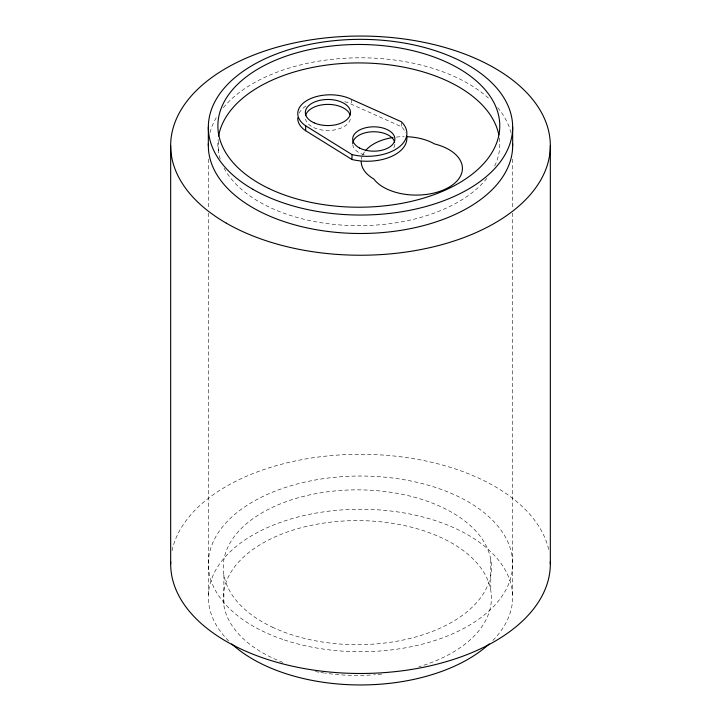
<?xml version="1.0" encoding="UTF-8"?>
<svg xmlns="http://www.w3.org/2000/svg" width="721" height="721" viewBox="0 0 721 721"><rect width="100%" height="100%" fill="white"/><g stroke="black" fill="none" stroke-linecap="round" stroke-linejoin="round"><path stroke-width="0.54" stroke-dasharray="3.6 2.7" d="M344.755 101.697A32.472 18.746 0 0 1 351.478 104.293L401.354 126.662A39.718 22.928 0 0 1 405.707 132.817M512.667 159.134L512.667 208.603M512.667 213.101L512.667 597.096M490.785 559.721L490.785 590.472M401.354 122.723L401.354 126.662M351.478 99.372L351.478 104.293M223.889 574.817L223.889 605.568M218.472 140.874L218.472 151.725M208.333 159.134L208.333 208.603M208.333 213.101L208.333 597.096M228.719 641.023A152.167 87.854 0 0 1 360.5 509.251A152.167 87.854 0 0 1 492.281 641.023M282.893 662.41A134.088 77.417 0 0 1 259.875 544.851A134.088 77.417 0 0 1 464.459 551.466A134.088 77.417 0 0 1 418.865 666.799M381.589 674.153A134.088 77.417 0 0 1 373.757 674.847M370.414 675.063A134.088 77.417 0 0 1 325.477 673.216M324.378 673.063A134.088 77.417 0 0 1 319.989 672.369M318.898 672.179A134.088 77.417 0 0 1 314.554 671.386M172.058 550.682A189.83 109.592 0 0 1 360.5 454.293A189.83 109.592 0 0 1 548.942 550.682M210.036 132.547A152.167 87.854 0 0 1 216.94 116.523M223.321 107.636A152.167 87.854 0 0 1 352.515 57.914A152.167 87.854 0 0 1 490.028 99.543M497.679 107.636A152.167 87.854 0 0 1 510.964 132.547M499.347 137.981A140.946 81.374 0 0 1 494.191 166.984M486.81 178.384A140.946 81.374 0 0 1 347.756 225.421A140.946 81.374 0 0 1 223.177 166.389M220.229 159.089A140.946 81.374 0 0 1 218.139 139.396M361.374 159.296A42.936 24.793 0 0 1 362.23 156.078M362.672 155.033A42.936 24.793 0 0 1 364.799 151.536M396.316 137.08A42.936 24.793 0 0 1 404.148 136.657M299.08 113.179A32.472 18.746 0 0 1 306.344 105.771M394.874 144.299A21.089 12.176 0 0 1 392.612 149.409M364.276 154.79A21.089 12.176 0 0 1 352.731 144.597M350.325 119.172A22.594 13.05 0 0 1 327.875 130.492A22.594 13.05 0 0 1 305.515 119.118M284.416 639.969A152.167 87.854 0 0 0 512.667 563.885A152.167 87.854 0 0 0 284.416 487.802A152.167 87.854 0 0 0 284.416 639.969M272.223 627.081A134.088 77.417 0 0 0 489.622 579.918A134.088 77.417 0 0 0 310.165 494.804A134.088 77.417 0 0 0 272.223 627.081"/><path stroke-width="1.08" d="M305.677 125.814L351.983 154.591A39.718 22.928 0 0 0 397.154 148.427A39.718 22.928 0 0 0 401.354 121.741L351.478 99.372A32.472 18.746 0 0 0 307.272 100.291A32.472 18.746 0 0 0 305.677 125.814L305.677 130.735L351.983 159.512A39.718 22.928 0 0 0 406.599 135.638M550.33 145.642L550.33 563.885M512.667 127.193L512.667 145.642M351.983 154.591L351.983 159.512M208.333 127.193L208.333 145.642M170.67 145.642L170.67 563.885M489.253 643.925A152.167 87.854 0 0 1 231.747 643.925M550.294 561.695A189.83 109.592 0 0 1 360.5 673.486A189.83 109.592 0 0 1 170.706 561.695M512.613 143.47A152.167 87.854 0 0 1 360.5 233.496A152.167 87.854 0 0 1 208.387 143.47M218.616 136.026A140.946 81.374 0 0 1 357.733 62.925A140.946 81.374 0 0 1 498.806 134.773M361.212 161.45A42.936 24.793 0 0 0 373.793 178.979A46.207 26.677 0 0 0 448.895 187.28A46.207 26.677 0 0 0 434.511 143.921A42.936 24.793 0 0 0 406.383 136.693M365.475 150.689A42.936 24.793 0 0 1 393.035 137.504M305.677 130.735A32.472 18.746 0 0 1 297.782 117.793M352.704 143.542A21.089 12.176 0 0 1 372.613 131.763A21.089 12.176 0 0 1 394.666 142.19M305.524 115.711A22.594 13.05 0 0 1 327.235 104.401A22.594 13.05 0 0 1 350.1 114.927M226.268 223.14A189.83 109.592 0 0 0 543.859 174.013A189.83 109.592 0 0 0 311.373 39.781A189.83 109.592 0 0 0 226.268 223.14M252.9 189.317A152.167 87.854 0 0 0 507.476 149.932A152.167 87.854 0 0 0 321.115 42.341A152.167 87.854 0 0 0 252.9 189.317M268.672 188.397A140.946 81.374 0 0 0 497.733 139.649A140.946 81.374 0 0 0 310.075 49.497A140.946 81.374 0 0 0 268.672 188.397M359.734 148.075A21.089 12.176 0 0 0 394.432 141.487A21.089 12.176 0 0 0 367.205 127.428A21.089 12.176 0 0 0 359.734 148.075M314.131 122.858A22.594 13.05 0 0 0 350.325 114.251A22.594 13.05 0 0 0 319.322 100.453A22.594 13.05 0 0 0 314.131 122.858"/></g></svg>
